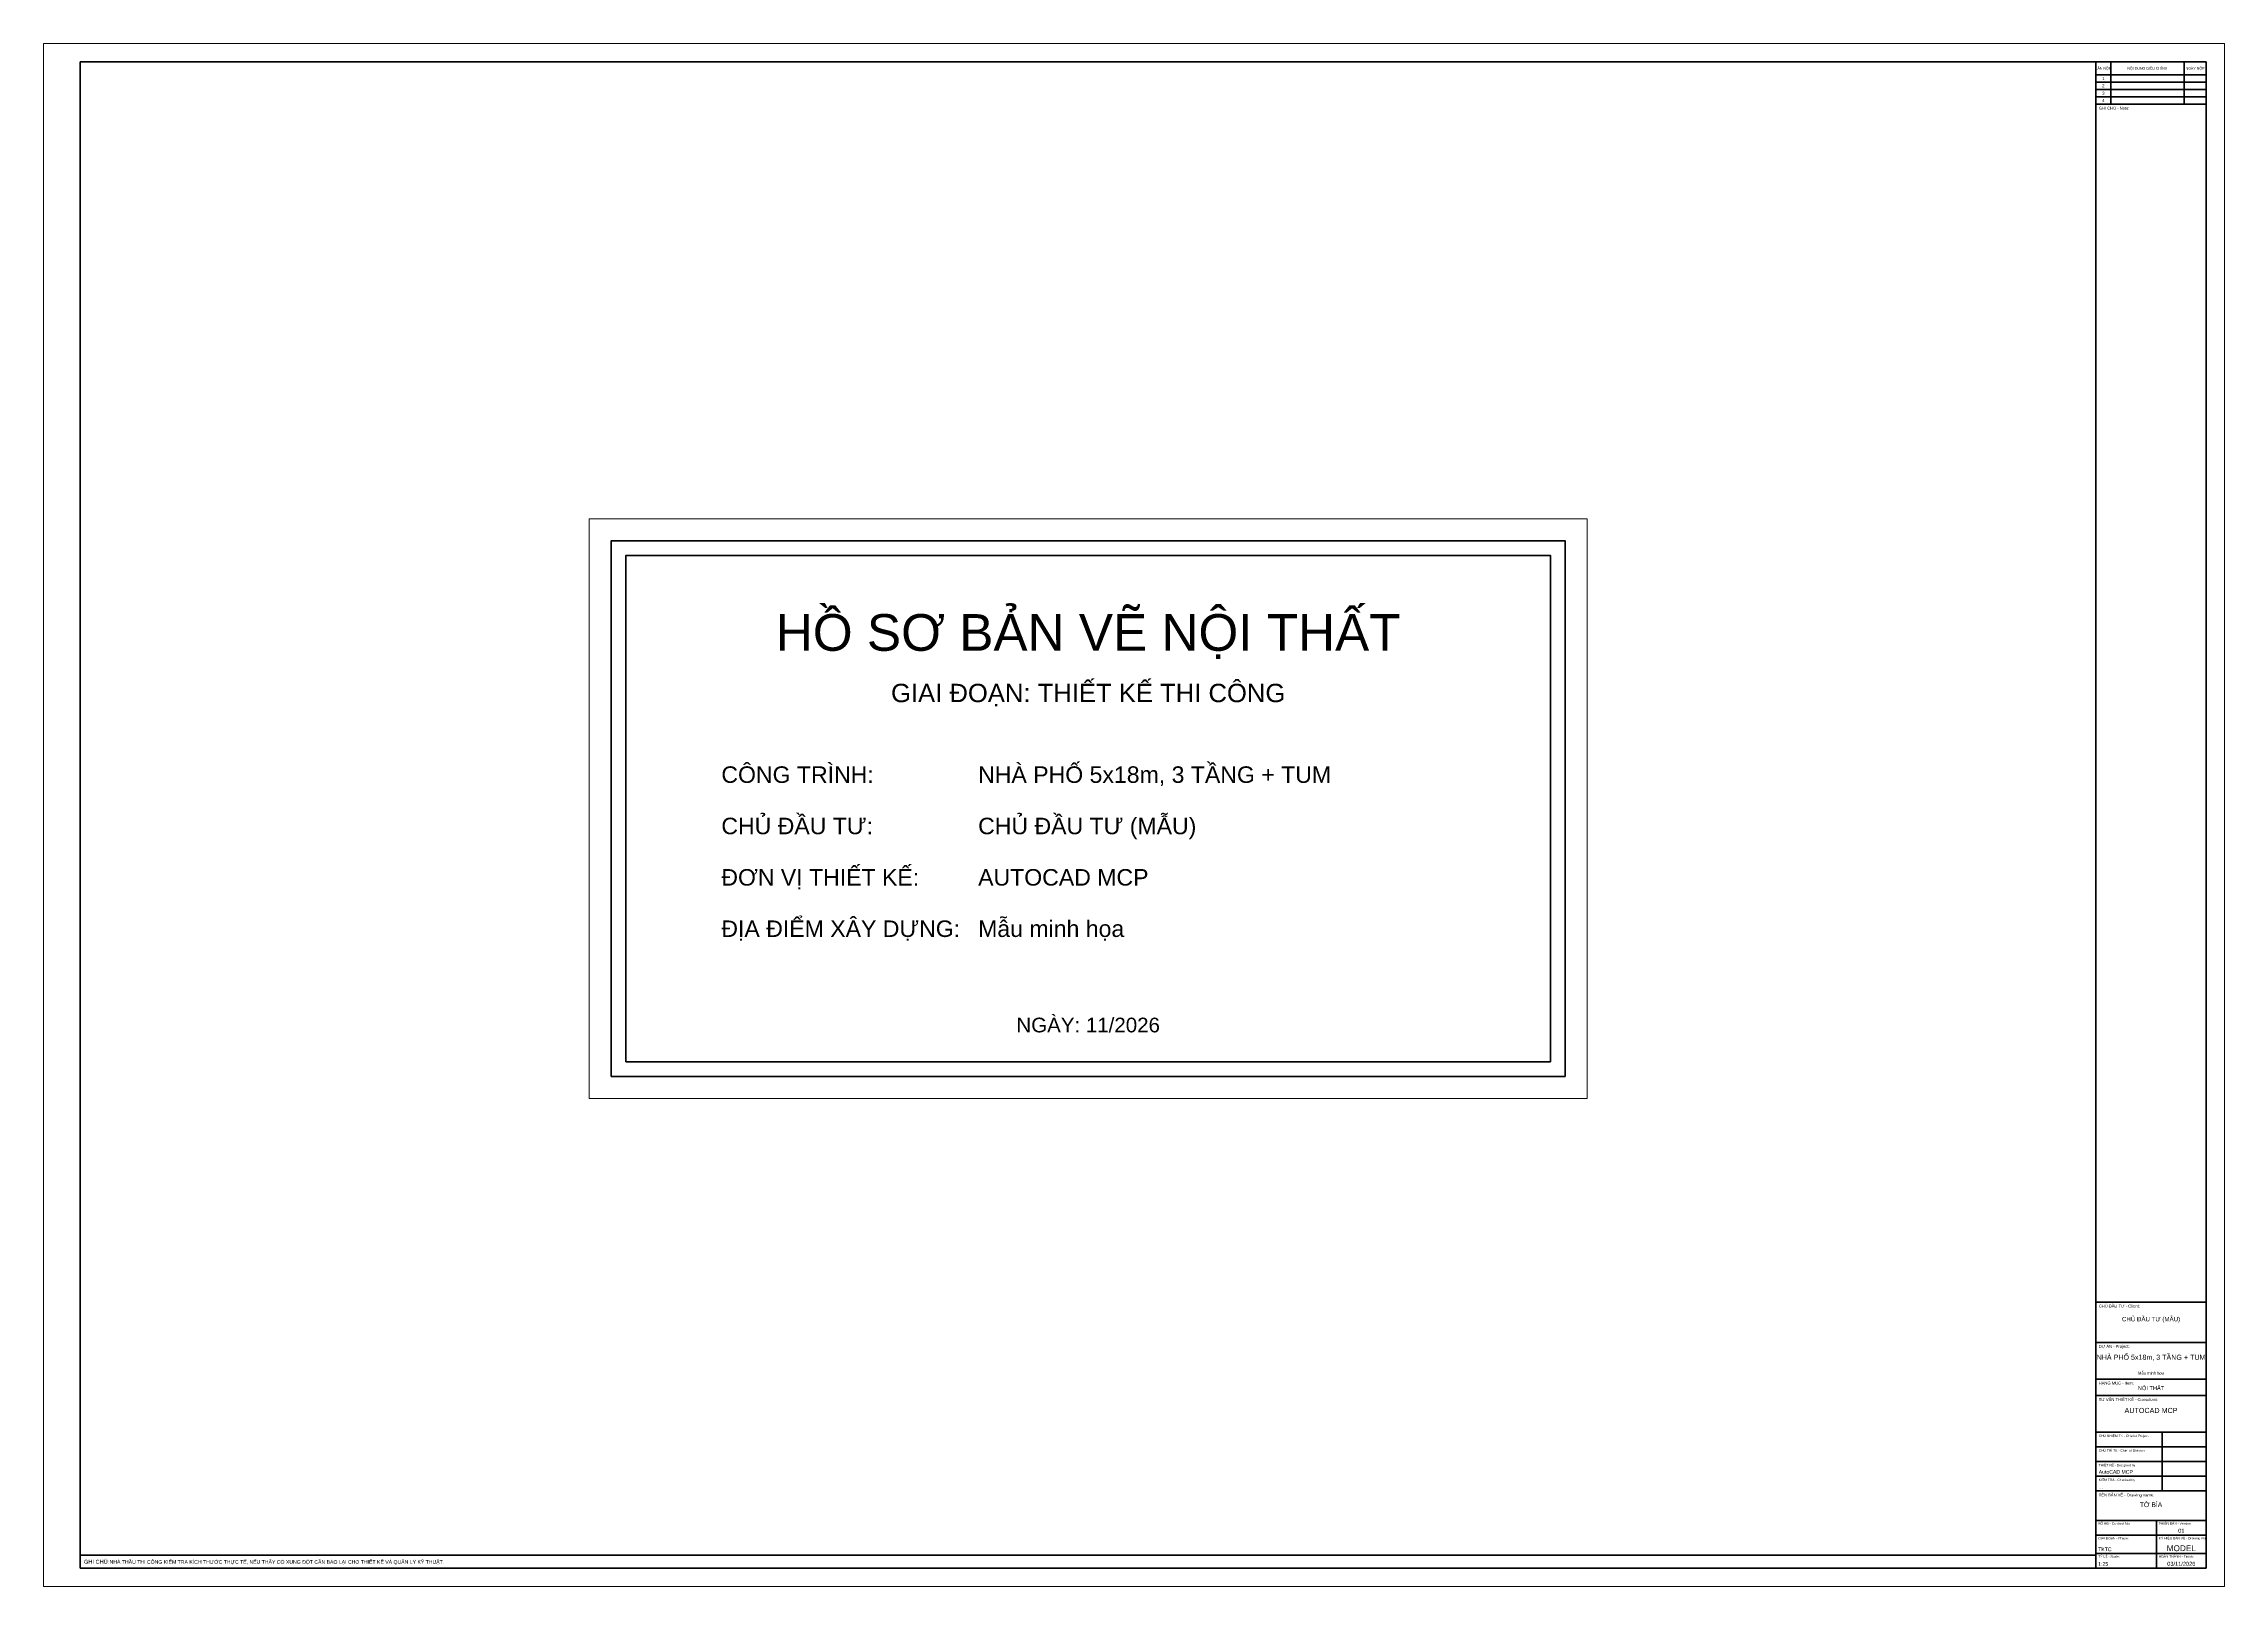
# Paper-space layout 'NT-BIA' of a CAD drawing. Header units: millimetres. Extents: x 0 to 1189, y 0 to 841.
# The model-space entities are those that its viewports show. They can reach past a viewport. Long polylines and large blocks are cut down to what shows.
import ezdxf
from ezdxf.enums import TextEntityAlignment as Align

# ---------------------------------------------------------------- set-up
doc = ezdxf.new("R2010")
doc.units = ezdxf.units.MM
doc.header["$LTSCALE"] = 20
doc.layers.add('A-ANNO-TEXT', color=7, linetype='Continuous', lineweight=18)
doc.layers.add('A-ANNO-TTLB', color=7, linetype='Continuous', lineweight=35)
doc.layers.add('A-ANNO-VPRT', color=8, linetype='Continuous', lineweight=9, plot=False)
doc.styles.add('MCP-ARIAL', font='arial.ttf')

# ---------------------------------------------------------------- blocks, each defined once
blk = doc.blocks.new('MCP_KHUNG_TEN_DOC_A0_NGANG')
at = {"lineweight": 50}
blk.add_line((1119, 10), (1119, 831), dxfattribs=at)
for p, q in [((1119, 824), (1179, 824)), ((1127, 808), (1127, 831)), ((1167, 808), (1167, 831)), ((1119, 820), (1179, 820)), ((1119, 816), (1179, 816)), ((1119, 812), (1179, 812)), ((1155, 52), (1155, 84)), ((1119, 76), (1179, 76)), ((1119, 68), (1179, 68)), ((1119, 60), (1179, 60)), ((1152, 28), (1152, 36)), ((1152, 18), (1152, 28)), ((1152, 10), (1152, 18))]:
    blk.add_line(p, q)
at = {"lineweight": 35}
for p, q in [((1119, 808), (1179, 808)), ((1119, 155), (1179, 155)), ((1119, 133), (1179, 133)), ((1119, 113), (1179, 113)), ((1119, 104), (1179, 104)), ((1119, 84), (1179, 84)), ((1119, 52), (1179, 52)), ((1119, 36), (1179, 36)), ((1119, 28), (1179, 28)), ((20, 17), (1119, 17)), ((1119, 18), (1179, 18))]:
    blk.add_line(p, q, dxfattribs=at)
at = {"lineweight": 9}
blk.add_lwpolyline([(0, 0), (1189, 0), (1189, 841), (0, 841)], close=True, dxfattribs=at)
at = {"lineweight": 70}
blk.add_lwpolyline([(20, 10), (1179, 10), (1179, 831), (20, 831)], close=True, dxfattribs=at)
at = {"style": 'MCP-ARIAL'}
for s, height, p in [('LẦN NỘP', 1.4, (1123, 826.8)), ('1', 1.6, (1123, 821.2)), ('NỘI DUNG ĐIỀU CHỈNH', 1.4, (1147, 826.8)), ('NGÀY NỘP', 1.4, (1173, 826.8)), ('4', 1.6, (1123, 809.2)), ('2', 1.6, (1123, 817.2)), ('3', 1.6, (1123, 813.2))]:
    blk.add_text(s, height=height, dxfattribs=at).set_placement(p, align=Align.CENTER)
for s, height, p in [('GHI CHÚ - Note:', 1.6, (1120.5, 805)), ('CHỦ ĐẦU TƯ - Client:', 1.6, (1120.5, 152)), ('DỰ ÁN - Project:', 1.6, (1120.5, 130)), ('HẠNG MỤC - Item:', 1.6, (1120.5, 110)), ('TƯ VẤN THIẾT KẾ - Consultant:', 1.6, (1120.5, 101)), ('CHỦ NHIỆM TK - Chief of Project', 1.3, (1120.5, 81.4)), ('CHỦ TRÌ TK - Chief of Division', 1.3, (1120.5, 73.4)), ('THIẾT KẾ - Designed by', 1.3, (1120.5, 65.4)), ('KIỂM TRA - Checked by', 1.3, (1120.5, 57.4)), ('TÊN BẢN VẼ - Drawing name:', 1.6, (1120.5, 49)), ('SỐ HĐ - Contract No:', 1.3, (1120.2, 33.6)), ('GIAI ĐOẠN - Phase:', 1.3, (1120.2, 25.6)), ('PHIÊN BẢN - Version', 1.3, (1153.2, 33.6)), ('KÝ HIỆU BẢN VẼ - Drawing No', 1.3, (1153.2, 25.6)), ('GHI CHÚ:', 2.2, (22, 12.3)), ('TỶ LỆ - Scale:', 1.3, (1120.2, 15.6)), ('HOÀN THÀNH - Finish:', 1.3, (1153.2, 15.6))]:
    blk.add_text(s, height=height, dxfattribs=at).set_placement(p)
for tag, height, p in [('CHU_DAU_TU', 2.4, (1149, 144.5)), ('DIA_CHI_CDT', 1.6, (1149, 135.5)), ('CONG_TRINH', 2.8, (1149, 123.5)), ('HANG_MUC', 2.2, (1149, 107)), ('DIA_DIEM', 1.6, (1149, 115.5)), ('CONG_TY', 2.8, (1149, 94.5)), ('DIA_CHI_TV', 1.6, (1149, 86.5)), ('TEN_BAN_VE_2', 2.6, (1149, 38.6)), ('TEN_BAN_VE', 2.6, (1149, 43.2)), ('PHIEN_BAN', 2.2, (1165.5, 29.2)), ('SO_BAN_VE', 3.2, (1165.5, 19.2)), ('NGAY', 2.2, (1165.5, 11.2))]:
    blk.add_attdef(tag, text='', height=height, dxfattribs=at).set_placement(p, align=Align.CENTER)
for tag, p in [('CHU_NHIEM', (1120.5, 77.4)), ('CHU_TRI', (1120.5, 69.4)), ('THIET_KE', (1120.5, 61.4)), ('KIEM_TRA', (1120.5, 53.4)), ('SO_HD', (1120.2, 29.2)), ('GHI_CHU_CHUNG', (36, 12.3)), ('GIAI_DOAN', (1120.2, 19.2)), ('TY_LE', (1120.2, 11.2))]:
    blk.add_attdef(tag, p, '', height=2, dxfattribs=at)

msp = doc.modelspace()

# ---------------------------------------------------------------- linework, layer by layer
at = {"layer": 'A-ANNO-TTLB'}
for points in [[(253311.41, -15373.67), (266311.41, -15373.67), (266311.41, -8073.67), (253311.41, -8073.67)], [(253511.41, -15173.67), (266111.41, -15173.67), (266111.41, -8273.67), (253511.41, -8273.67)]]:
    msp.add_lwpolyline(points, close=True, dxfattribs=at)

# ---------------------------------------------------------------- texts
at = {"layer": 'A-ANNO-TEXT', "style": 'MCP-ARIAL'}
for s, height, p in [('HỒ SƠ BẢN VẼ NỘI THẤT', 500, (259811.41, -9573.67)), ('GIAI ĐOẠN: THIẾT KẾ THI CÔNG', 250, (259811.41, -10273.67)), ('NGÀY: 11/2026', 200, (259811.41, -14773.67))]:
    msp.add_text(s, height=height, dxfattribs=at).set_placement(p, align=Align.CENTER)
for s, p in [('CÔNG TRÌNH:', (254811.41, -11373.67)), ('NHÀ PHỐ 5x18m, 3 TẦNG + TUM', (258311.41, -11373.67)), ('CHỦ ĐẦU TƯ:', (254811.41, -12073.67)), ('CHỦ ĐẦU TƯ (MẪU)', (258311.41, -12073.67)), ('ĐƠN VỊ THIẾT KẾ:', (254811.41, -12773.67)), ('AUTOCAD MCP', (258311.41, -12773.67)), ('ĐỊA ĐIỂM XÂY DỰNG:', (254811.41, -13473.67)), ('Mẫu minh họa', (258311.41, -13473.67))]:
    msp.add_text(s, height=225, dxfattribs=at).set_placement(p)

psp = doc.layouts.new('NT-BIA')

# ---------------------------------------------------------------- block references
at = {"layer": 'A-ANNO-TTLB'}
ref = psp.add_blockref('MCP_KHUNG_TEN_DOC_A0_NGANG', (0, 0), dxfattribs=at)
ref.add_attrib('CHU_DAU_TU', 'CHỦ ĐẦU TƯ (MẪU)', dxfattribs={"layer": '0', "height": 2.4, "style": 'MCP-ARIAL'}).set_placement((1149, 144.5), align=Align.CENTER)
ref.add_attrib('CONG_TRINH', 'NHÀ PHỐ 5x18m, 3 TẦNG + TUM', dxfattribs={"layer": '0', "height": 2.8, "style": 'MCP-ARIAL', "width": 0.951887}).set_placement((1149, 123.5), align=Align.CENTER)
ref.add_attrib('DIA_DIEM', 'Mẫu minh họa', dxfattribs={"layer": '0', "height": 1.6, "style": 'MCP-ARIAL'}).set_placement((1149, 115.5), align=Align.CENTER)
ref.add_attrib('HANG_MUC', 'NỘI THẤT', dxfattribs={"layer": '0', "height": 2.2, "style": 'MCP-ARIAL'}).set_placement((1149, 107), align=Align.CENTER)
ref.add_attrib('CONG_TY', 'AUTOCAD MCP', dxfattribs={"layer": '0', "height": 2.8, "style": 'MCP-ARIAL'}).set_placement((1149, 94.5), align=Align.CENTER)
ref.add_attrib('THIET_KE', 'AutoCAD MCP', (1120.5, 61.4), dxfattribs={"layer": '0', "height": 2, "style": 'MCP-ARIAL'})
ref.add_attrib('KIEM_TRA', '...', (1120.5, 53.4), dxfattribs={"layer": '0', "height": 2, "style": 'MCP-ARIAL'})
ref.add_attrib('TEN_BAN_VE', 'TỜ BÌA', dxfattribs={"layer": '0', "height": 2.6, "style": 'MCP-ARIAL'}).set_placement((1149, 43.2), align=Align.CENTER)
ref.add_attrib('PHIEN_BAN', '01', dxfattribs={"layer": '0', "height": 2.2, "style": 'MCP-ARIAL'}).set_placement((1165.5, 29.2), align=Align.CENTER)
ref.add_attrib('GIAI_DOAN', 'TKTC', (1120.2, 19.2), dxfattribs={"layer": '0', "height": 2, "style": 'MCP-ARIAL'})
ref.add_attrib('SO_BAN_VE', 'MODEL', dxfattribs={"layer": '0', "height": 3.2, "style": 'MCP-ARIAL'}).set_placement((1165.5, 19.2), align=Align.CENTER)
ref.add_attrib('TY_LE', '1:25', (1120.2, 11.2), dxfattribs={"layer": '0', "height": 2, "style": 'MCP-ARIAL'})
ref.add_attrib('NGAY', '03/11/2026', dxfattribs={"layer": '0', "height": 2.2, "style": 'MCP-ARIAL'}).set_placement((1165.5, 11.2), align=Align.CENTER)
ref.add_attrib('GHI_CHU_CHUNG', 'NHÀ THẦU THI CÔNG KIỂM TRA KÍCH THƯỚC THỰC TẾ, NẾU THẤY CÓ XUNG ĐỘT CẦN BÁO LẠI CHO THIẾT KẾ VÀ QUẢN LÝ KỸ THUẬT.', (36, 12.3), dxfattribs={"layer": '0', "height": 2, "style": 'MCP-ARIAL'})

# ---------------------------------------------------------------- viewports
at = {"layer": 'A-ANNO-VPRT'}
psp.add_viewport(center=(569.5, 424), size=(544, 316), view_center_point=(259811, -11724), view_height=7900, dxfattribs=at)

doc.saveas('drawing.dxf')
